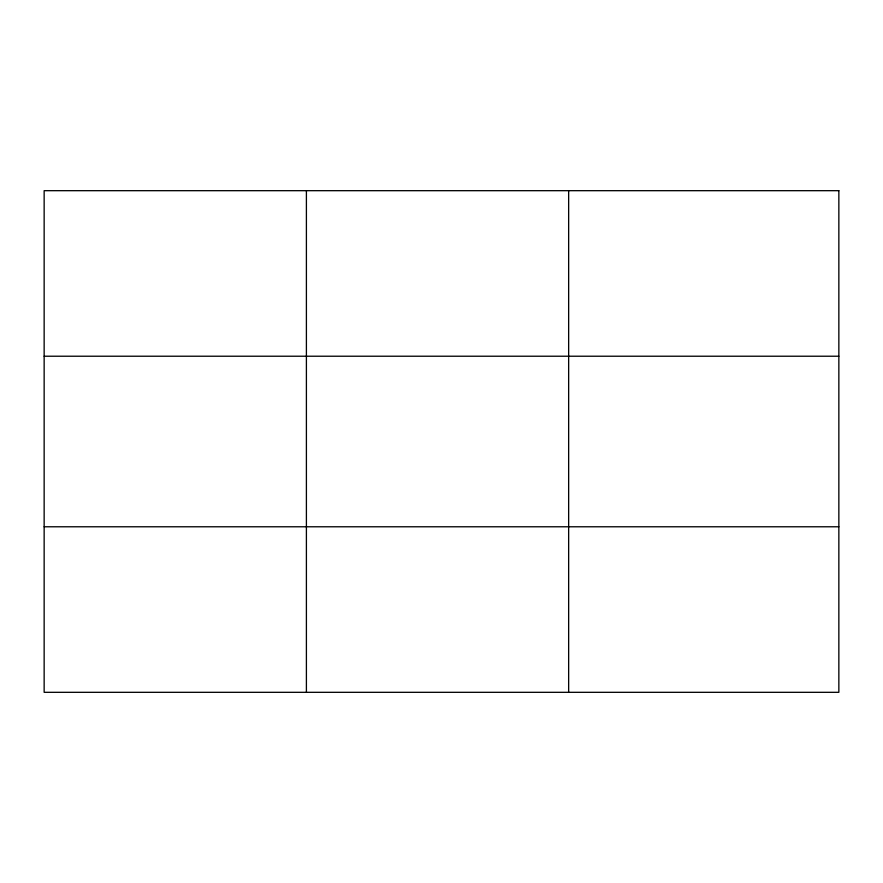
<?xml version="1.0" encoding="UTF-8"?>
<svg xmlns="http://www.w3.org/2000/svg" width="883" height="883" viewBox="0 0 883 883"><rect width="100%" height="100%" fill="white"/><g stroke="black" fill="none" stroke-linecap="round" stroke-linejoin="round"><path stroke-width="1.32" d="M306.401 190.684L306.401 692.316M568.652 190.684L568.652 692.316M44.15 356.224L838.85 356.224M44.15 526.776L838.85 526.776M838.85 190.684L838.85 692.316L44.15 692.316L44.15 190.684L838.85 190.684"/></g></svg>
